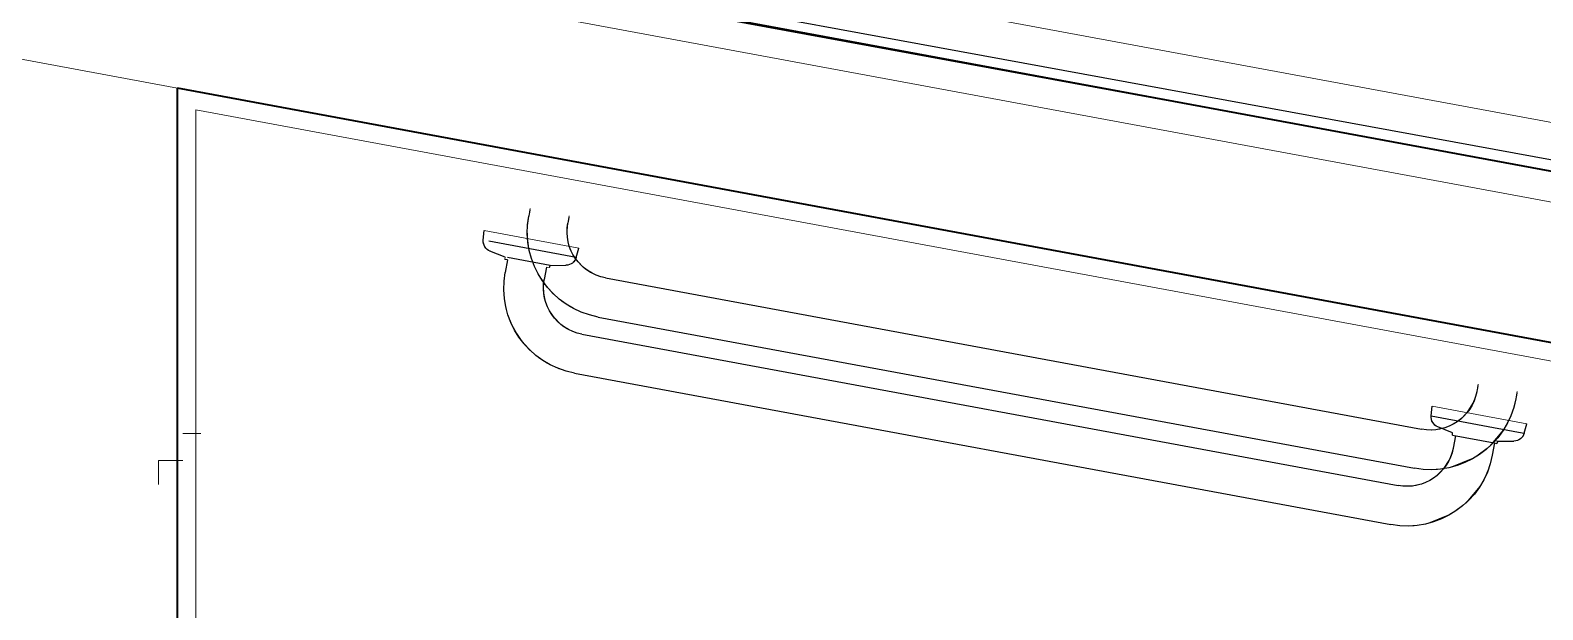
# Model space of a CAD drawing. Extents: x -14.2 to 52.3, y 3.7 to 90.9.
# Drawn here: x 28.77 to 30.025, y 26.715 to 27.196 of the extents above; entities that cross this region are included whole.
import ezdxf

# ---------------------------------------------------------------- set-up
doc = ezdxf.new("R2010")
doc.units = 0
doc.layers.add('limpo_PINI-PSG-PE-0102-LAZ-R00$0$0-19', color=7, linetype='Continuous', lineweight=25, true_color=0x999999)
doc.layers.add('limpo_PINI-PSG-PE-0102-LAZ-R00$0$0-8', color=7, linetype='Continuous', lineweight=5, true_color=0x999999)
for name, color, linetype, lineweight in [('limpo_PINI-PSG-PE-0102-LAZ-R00$0$0-20', 7, 'Continuous', 5), ('limpo_PINI-PSG-PE-0102-LAZ-R00$0$A-DETL', 1, 'Continuous', 5), ('limpo_PINI-PSG-PE-0102-LAZ-R00$0$A-WALL', 1, 'Continuous', 5), ('limpo_PINI-PSG-PE-0102-LAZ-R00$0$A-WALL-FNSH', 1, 'Continuous', 40), ('limpo_PINI-PSG-PE-0102-LAZ-R00$0$LAYOUT_AMB_LAZ_dwg', 8, 'Continuous', 5)]:
    doc.layers.add(name, color=color, linetype=linetype, lineweight=lineweight)
for name, color, linetype in [('limpo_PINI-PSG-PE-0102-LAZ-R00$0$PA_EXTE_3', 3, 'Continuous'), ('limpo_PINI-PSG-PE-0102-LAZ-R00$0$XR_ARQT', 7, 'Continuous'), ('XR_ARQT', 7, 'Continuous')]:
    doc.layers.add(name, color=color, linetype=linetype)
doc.layers.add('PA_VEGE_AUX2', color=6, linetype='Continuous', plot=False)

# ---------------------------------------------------------------- blocks, each defined once
blk = doc.blocks.new('limpo_PINI-PSG-PE-0102-LAZ-R00$0$LAZ GERAL - PNE_dwg-25011385-009 - PRE - PAV_ LAZER - GERAL')
at = {"layer": 'limpo_PINI-PSG-PE-0102-LAZ-R00$0$0-19'}
for points in [[(7.614, 2.1278), (7.614, 2.1278), (7.5749, 2.1351), (7.5492, 2.1726), (7.5565, 2.2117)], [(7.6201, 2.1603), (7.6201, 2.1603), (7.599, 2.1642), (7.585, 2.1846), (7.5889, 2.2057)]]:
    blk.add_open_spline(points, degree=3, knots=[0.3333333, 0.3333333, 0.3333333, 0.3333333, 0.3333333, 1, 1, 1, 1], dxfattribs=at)
for points in [[(7.5574, 2.2168), (7.5569, 2.2143), (7.5565, 2.2117), (7.5565, 2.2117)], [(7.5899, 2.2108), (7.5894, 2.2082), (7.5889, 2.2057), (7.5889, 2.2057)], [(7.6201, 2.1603), (7.6201, 2.1603), (8.2975, 2.0346), (8.2975, 2.0346)], [(7.614, 2.1278), (7.614, 2.1278), (8.2915, 2.0021), (8.2915, 2.0021)], [(8.3756, 2.0597), (8.3684, 2.0206), (8.3306, 1.9949), (8.2915, 2.0021)], [(8.3432, 2.0657), (8.3392, 2.0446), (8.3189, 2.0306), (8.2975, 2.0346)], [(8.3441, 2.0708), (8.3436, 2.0683), (8.3432, 2.0657), (8.3432, 2.0657)], [(8.3766, 2.0648), (8.3761, 2.0622), (8.3756, 2.0597), (8.3756, 2.0597)]]:
    blk.add_open_spline(points, degree=3, dxfattribs=at)
at = {"layer": 'limpo_PINI-PSG-PE-0102-LAZ-R00$0$0-20', "flags": 128}
for points in [[(8.3768, 2.0659), (8.3756, 2.0597), (8.3746, 2.0552), (8.3728, 2.0491), (8.3689, 2.04), (8.3655, 2.0341), (8.3538, 2.0202), (8.3415, 2.011), (8.3209, 2.0027), (8.3108, 2.0012), (8.3007, 2.001), (8.2915, 2.0021), (7.614, 2.1278), (7.6011, 2.1315), (7.5912, 2.1362), (7.5843, 2.1408), (7.5766, 2.1474), (7.5712, 2.1534), (7.5659, 2.1608), (7.5619, 2.1683), (7.5584, 2.1773), (7.5566, 2.1845), (7.5554, 2.1935), (7.5553, 2.202), (7.5565, 2.2117), (7.5576, 2.2179)], [(7.59, 2.2119), (7.5889, 2.2057), (7.5883, 2.1998), (7.5885, 2.1946), (7.5889, 2.1912), (7.5899, 2.1873), (7.5916, 2.1829), (7.5937, 2.1788), (7.597, 2.1741), (7.6019, 2.169), (7.6043, 2.1671), (7.6078, 2.1648), (7.6124, 2.1626), (7.615, 2.1616), (7.6189, 2.1605), (7.6201, 2.1603), (8.2975, 2.0346), (8.306, 2.0339), (8.3125, 2.0347), (8.319, 2.0366), (8.3248, 2.0394), (8.3297, 2.0428), (8.3349, 2.0481), (8.3401, 2.0563), (8.3424, 2.0624), (8.3432, 2.0657), (8.3443, 2.0719)]]:
    blk.add_lwpolyline(points, dxfattribs=at)
at = {"layer": 'limpo_PINI-PSG-PE-0102-LAZ-R00$0$0-8'}
blk.add_line((7.2843, 2.031), (7.2693, 2.031), dxfattribs=at)
blk = doc.blocks.new('limpo_PINI-PSG-PE-0102-LAZ-R00$0$LAYOUT_AMB_LAZ_dwg-2867451-5PPE_008_LAZER__P_A_0_09_')
at = {"color": 9, "lineweight": 5, "flags": 128}
for points in [[(38438, 21038.8), (38446.5, 21038.2), (38453, 21038.9), (38459.6, 21040.8), (38465.4, 21043.7), (38470.2, 21047.1), (38475.4, 21052.3), (38480.7, 21060.5), (38482.9, 21066.7), (38483.7, 21069.9), (38485.6, 21080.2), (38483.1, 21080.7), (38483.2, 21082.7), (38470.9, 21087.5), (38469.2, 21088.5), (38467.8, 21089.7), (38466.2, 21092), (38465.6, 21093.8), (38465.4, 21095.8), (38465.4, 21096.6), (38466.1, 21104.8), (38544.8, 21090.1), (38542.5, 21082.3), (38542.1, 21081.1), (38541.5, 21079.9), (38540.9, 21079), (38539.4, 21077.6), (38538.5, 21077), (38536.8, 21076.2), (38534.1, 21075.8), (38520.9, 21075.7), (38520, 21073.8), (38518, 21074.2), (38516.1, 21063.9), (38515.2, 21059.4), (38513.3, 21053.3), (38509.4, 21044.2), (38506, 21038.3), (38494.4, 21024.4), (38482, 21015.2), (38461.5, 21007), (38451.3, 21005.4), (38441.2, 21005.3), (38432, 21006.4), (37754.6, 21132.1), (37741.6, 21135.8), (37731.7, 21140.5), (37724.8, 21145), (37717.1, 21151.6), (37711.7, 21157.6), (37706.5, 21165), (37702.4, 21172.5), (37699, 21181.5), (37697.1, 21188.7), (37695.9, 21197.8), (37695.8, 21206.3), (37697, 21215.9), (37698.9, 21226.2), (37696.7, 21226.6), (37696.8, 21228.6), (37690.5, 21231.1), (37684.5, 21233.5), (37682.6, 21234.5), (37681.1, 21235.8), (37680.1, 21237.2), (37679.4, 21238.7), (37678.9, 21240.4), (37678.7, 21241.6), (37678.7, 21242.6), (37679.6, 21250.7), (37758.1, 21236.1), (37756.9, 21232.2)], [(37755.8, 21228.3), (37755.1, 21226.2), (37752.8, 21223.5), (37749, 21222), (37747.4, 21221.8), (37734.2, 21221.6), (37733.6, 21219.8), (37731.3, 21220.2), (37729.4, 21209.9), (37728.8, 21204), (37729, 21198.8), (37729.5, 21195.5), (37730.4, 21191.6), (37732.1, 21187.2), (37734.2, 21183.1), (37737.5, 21178.3), (37742.5, 21173.2), (37744.8, 21171.3), (37748.3, 21169.1), (37752.9, 21166.8), (37755.5, 21165.8), (37759.4, 21164.8), (37760.6, 21164.5)], [(37429.3, 21059.6), (37409.3, 21059.6), (37409.3, 21039.6)]]:
    blk.add_lwpolyline(points, dxfattribs=at)
at = {"color": 71, "lineweight": 25}
for points in [[(37678.7, 21242.6), (37678.7, 21242.6), (37679.6, 21250.7), (37679.6, 21250.7)], [(37684.5, 21233.5), (37680.7, 21235), (37678.5, 21238.6), (37678.7, 21242.8)], [(37755.8, 21228.3), (37755.8, 21228.3), (37683.4, 21241.7), (37683.4, 21241.7)], [(37696.8, 21228.6), (37696.8, 21228.6), (37684.2, 21233.5), (37684.2, 21233.5)], [(37698.9, 21226.2), (37698.9, 21226.2), (37696.7, 21226.6), (37696.7, 21226.6)], [(37698.9, 21226.2), (37698.9, 21226.2), (37697, 21215.9), (37697, 21215.9)], [(37734.2, 21221.6), (37734.2, 21221.6), (37699, 21228.2), (37699, 21228.2)], [(37755.8, 21228.3), (37755.1, 21224.4), (37751.4, 21221.9), (37747.4, 21221.8)], [(37755.8, 21228.3), (37755.8, 21228.3), (37758.1, 21236.1), (37758.1, 21236.1)], [(37731.3, 21220.2), (37731.3, 21220.2), (37729.4, 21209.9), (37729.4, 21209.9)], [(37733.6, 21219.8), (37733.6, 21219.8), (37734.2, 21221.6), (37734.2, 21221.6)], [(37734.2, 21221.6), (37734.2, 21221.6), (37747.4, 21221.8), (37747.4, 21221.8)], [(37760.6, 21164.5), (37760.6, 21164.5), (38438, 21038.8), (38438, 21038.8)], [(37754.6, 21132.1), (37754.6, 21132.1), (38432, 21006.4), (38432, 21006.4)], [(38465.4, 21096.6), (38465.4, 21096.6), (38466.1, 21104.8), (38466.1, 21104.8)], [(38470.9, 21087.5), (38467.4, 21089), (38465, 21092.6), (38465.5, 21096.8)], [(38465.4, 21096.6), (38465.4, 21096.6), (38537.8, 21083.1), (38537.8, 21083.1)], [(38483.2, 21082.7), (38483.2, 21082.7), (38470.9, 21087.5), (38470.9, 21087.5)], [(38542.5, 21082.3), (38542.5, 21082.3), (38544.8, 21090.1), (38544.8, 21090.1)], [(38483.1, 21080.7), (38483.1, 21080.7), (38483.2, 21082.7), (38483.2, 21082.7)], [(38483.1, 21080.7), (38483.1, 21080.7), (38517.8, 21074.2), (38517.8, 21074.2)], [(38485.6, 21080.2), (38485.6, 21080.2), (38483.7, 21069.9), (38483.7, 21069.9)], [(38518.4, 21076.1), (38518.4, 21076.1), (38520.9, 21075.7), (38520.9, 21075.7)], [(38520, 21073.8), (38520, 21073.8), (38520.9, 21075.7), (38520.9, 21075.7)], [(38520.9, 21075.7), (38520.9, 21075.7), (38534.1, 21075.8), (38534.1, 21075.8)], [(38542.5, 21082.3), (38541.5, 21078.4), (38538.2, 21075.9), (38534.1, 21075.8)], [(38537.8, 21083.1), (38537.8, 21083.1), (38542.5, 21082.3), (38542.5, 21082.3)], [(38516.1, 21063.9), (38508.9, 21024.8), (38471.1, 20999.1), (38432, 21006.4)], [(38483.7, 21069.9), (38479.8, 21048.9), (38459.4, 21034.9), (38438, 21038.8)], [(38518, 21074.2), (38518, 21074.2), (38516.1, 21063.9), (38516.1, 21063.9)], [(38517.8, 21074.2), (38517.8, 21074.2), (38520, 21073.8), (38520, 21073.8)]]:
    blk.add_open_spline(points, degree=3, dxfattribs=at)
for points in [[(37754.6, 21132.1), (37754.6, 21132.1), (37715.5, 21139.4), (37689.7, 21176.8), (37697, 21215.9)], [(37760.6, 21164.5), (37760.6, 21164.5), (37739.5, 21168.5), (37725.5, 21188.8), (37729.4, 21209.9)]]:
    blk.add_open_spline(points, degree=3, knots=[0.3333333, 0.3333333, 0.3333333, 0.3333333, 0.3333333, 1, 1, 1, 1], dxfattribs=at)
blk = doc.blocks.new('limpo_PINI-PSG-PE-0102-LAZ-R00$0$A$C745163c0')
at = {"layer": 'limpo_PINI-PSG-PE-0102-LAZ-R00$0$A-DETL', "color": 1}
blk.add_line((18504.6, 4970.6), (11214.5, 6323.5), dxfattribs=at)
at = {"layer": 'limpo_PINI-PSG-PE-0102-LAZ-R00$0$A-WALL', "color": 170, "lineweight": 40}
for p, q in [((18494.1, 4998), (14155.5, 5803.1)), ((14810, -600.1), (14810, 5539.3)), ((18468.6, 4860.3), (14810, 5539.3))]:
    blk.add_line(p, q, dxfattribs=at)
at = {"layer": 'limpo_PINI-PSG-PE-0102-LAZ-R00$0$A-WALL', "color": 50}
blk.add_line((14810, 5539.3), (14670, 5565.3), dxfattribs=at)
at = {"layer": 'limpo_PINI-PSG-PE-0102-LAZ-R00$0$A-WALL-FNSH', "lineweight": 5}
for p, q in [((18535, 5031.1), (14148.1, 5845.2)), ((14825, 5521.2), (18080, 4917.2)), ((14825, -585.1), (14825, 5521.2))]:
    blk.add_line(p, q, dxfattribs=at)
at = {"layer": 'limpo_PINI-PSG-PE-0102-LAZ-R00$0$LAYOUT_AMB_LAZ_dwg', "color": 9}
blk.add_blockref('limpo_PINI-PSG-PE-0102-LAZ-R00$0$LAYOUT_AMB_LAZ_dwg-2867451-5PPE_008_LAZER__P_A_0_09_', (-22615.1, -15829.6), dxfattribs=at)
blk = doc.blocks.new('limpo_PINI-PSG-PE-0102-LAZ-R00')
at = {"layer": 'limpo_PINI-PSG-PE-0102-LAZ-R00$0$XR_ARQT', "xscale": 0.001000000000038553, "yscale": 0.001000000000038553, "zscale": 0.001000000000038553}
blk.add_blockref('limpo_PINI-PSG-PE-0102-LAZ-R00$0$A$C745163c0', (14.124, 21.592), dxfattribs=at)
at = {"layer": 'limpo_PINI-PSG-PE-0102-LAZ-R00$0$PA_EXTE_3'}
blk.add_lwpolyline([(30.1384, 29.3718, 0.276136), (28.1587, 29.4486), (25.3433, 27.9402), (32.6331, 26.6025), (32.6331, 27.2322, 0.256132), (32.1709, 28.0753)], format="xyb", close=True, dxfattribs=at)
at = {"layer": 'limpo_PINI-PSG-PE-0102-LAZ-R00$0$XR_ARQT'}
blk.add_blockref('limpo_PINI-PSG-PE-0102-LAZ-R00$0$LAZ GERAL - PNE_dwg-25011385-009 - PRE - PAV_ LAZER - GERAL', (21.6689, 24.8134), dxfattribs=at)

msp = doc.modelspace()

# ---------------------------------------------------------------- linework, layer by layer
at = {"layer": 'PA_VEGE_AUX2'}
msp.add_lwpolyline([(30.1384, 29.3718, 0.276136), (28.1587, 29.4486), (25.3433, 27.9402), (32.6331, 26.6025), (32.6331, 27.2322, 0.256132), (32.1709, 28.0753)], format="xyb", close=True, dxfattribs=at)

# ---------------------------------------------------------------- next in the draw order: block references
at = {"layer": 'XR_ARQT'}
msp.add_blockref('limpo_PINI-PSG-PE-0102-LAZ-R00', (-0.0418, 0.017), dxfattribs=at)

doc.saveas('drawing.dxf')
